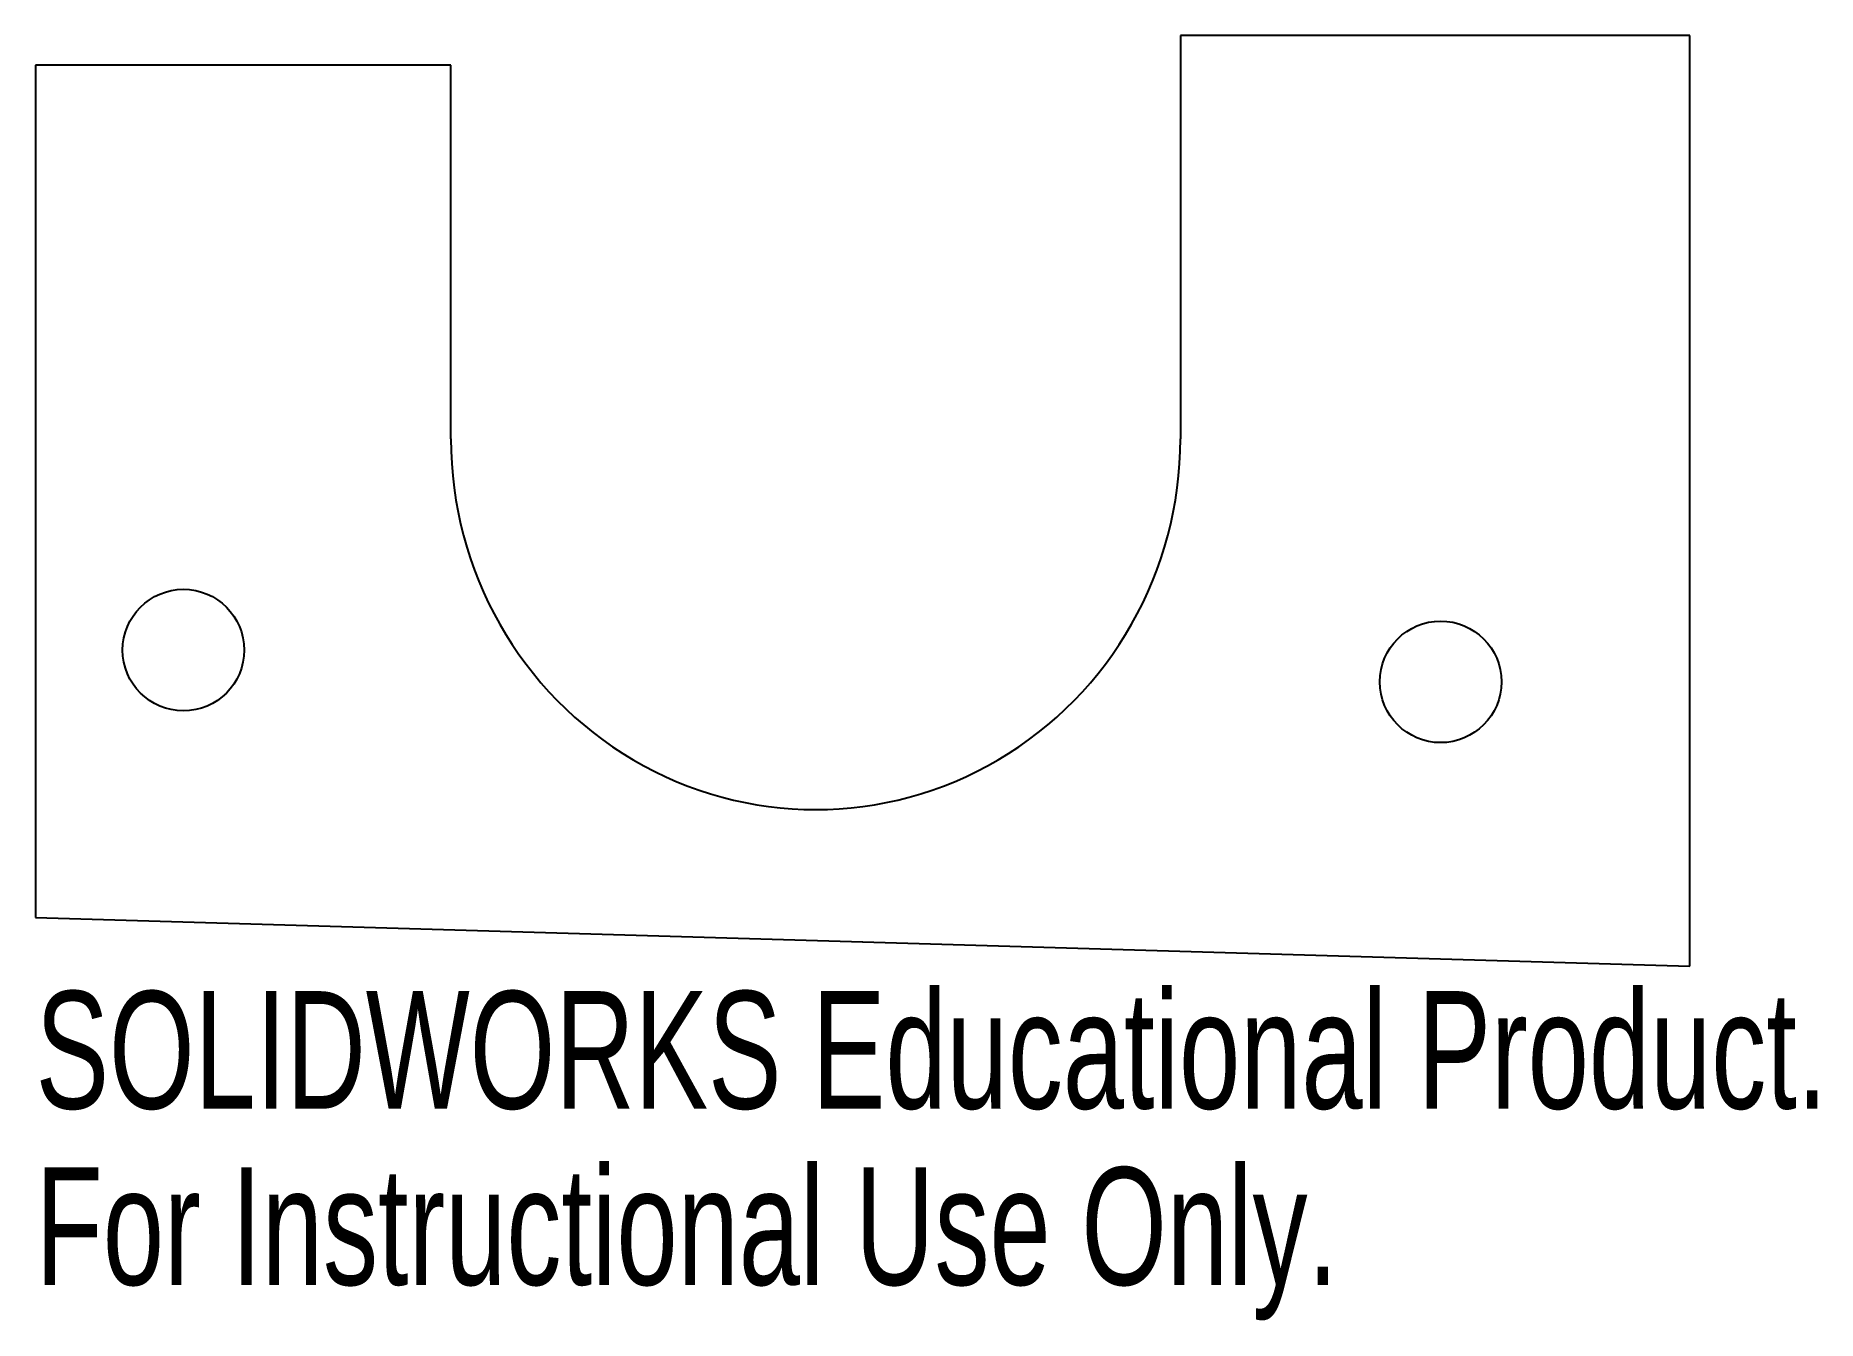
# Model space of a CAD drawing. Header units: millimetres. Extents: x -477.3 to -404, y 240.6 to 293.4.
import ezdxf

# ---------------------------------------------------------------- set-up
doc = ezdxf.new("R2010")
doc.units = ezdxf.units.MM
doc.styles.add('SLDTEXTSTYLE0', font='TXT', dxfattribs={"width": 0.7})

msp = doc.modelspace()

# ---------------------------------------------------------------- linework, layer by layer
at = {"color": 7, "linetype": 'Continuous', "lineweight": 25}
for p, q in [((-409.273, 293.41), (-430.216, 293.41)), ((-430.216, 293.41), (-430.216, 276.824)), ((-409.273, 255.129), (-409.273, 293.41)), ((-460.216, 292.191), (-477.293, 292.191)), ((-477.293, 292.191), (-477.293, 257.137)), ((-460.216, 276.824), (-460.216, 292.191)), ((-477.293, 257.137), (-409.273, 255.129))]:
    msp.add_line(p, q, dxfattribs=at)
for centre in [(-471.216, 268.137), (-419.516, 266.829)]:
    msp.add_circle(centre, 2.5, dxfattribs=at)
msp.add_ellipse((-445.216, 276.824), major_axis=(0, 15.25), ratio=0.983592, start_param=1.570796, end_param=4.712389, dxfattribs=at)

# ---------------------------------------------------------------- texts
at = {"color": 7, "linetype": 'Continuous', "char_height": 4.83362, "attachment_point": 1, "style": 'SLDTEXTSTYLE0'}
for s, insert in [('SOLIDWORKS Educational Product.', (-477.293, 254.109)), ('For Instructional Use Only.', (-477.293, 246.859))]:
    msp.add_mtext(s, dxfattribs=dict(at, insert=insert))

doc.saveas('drawing.dxf')
